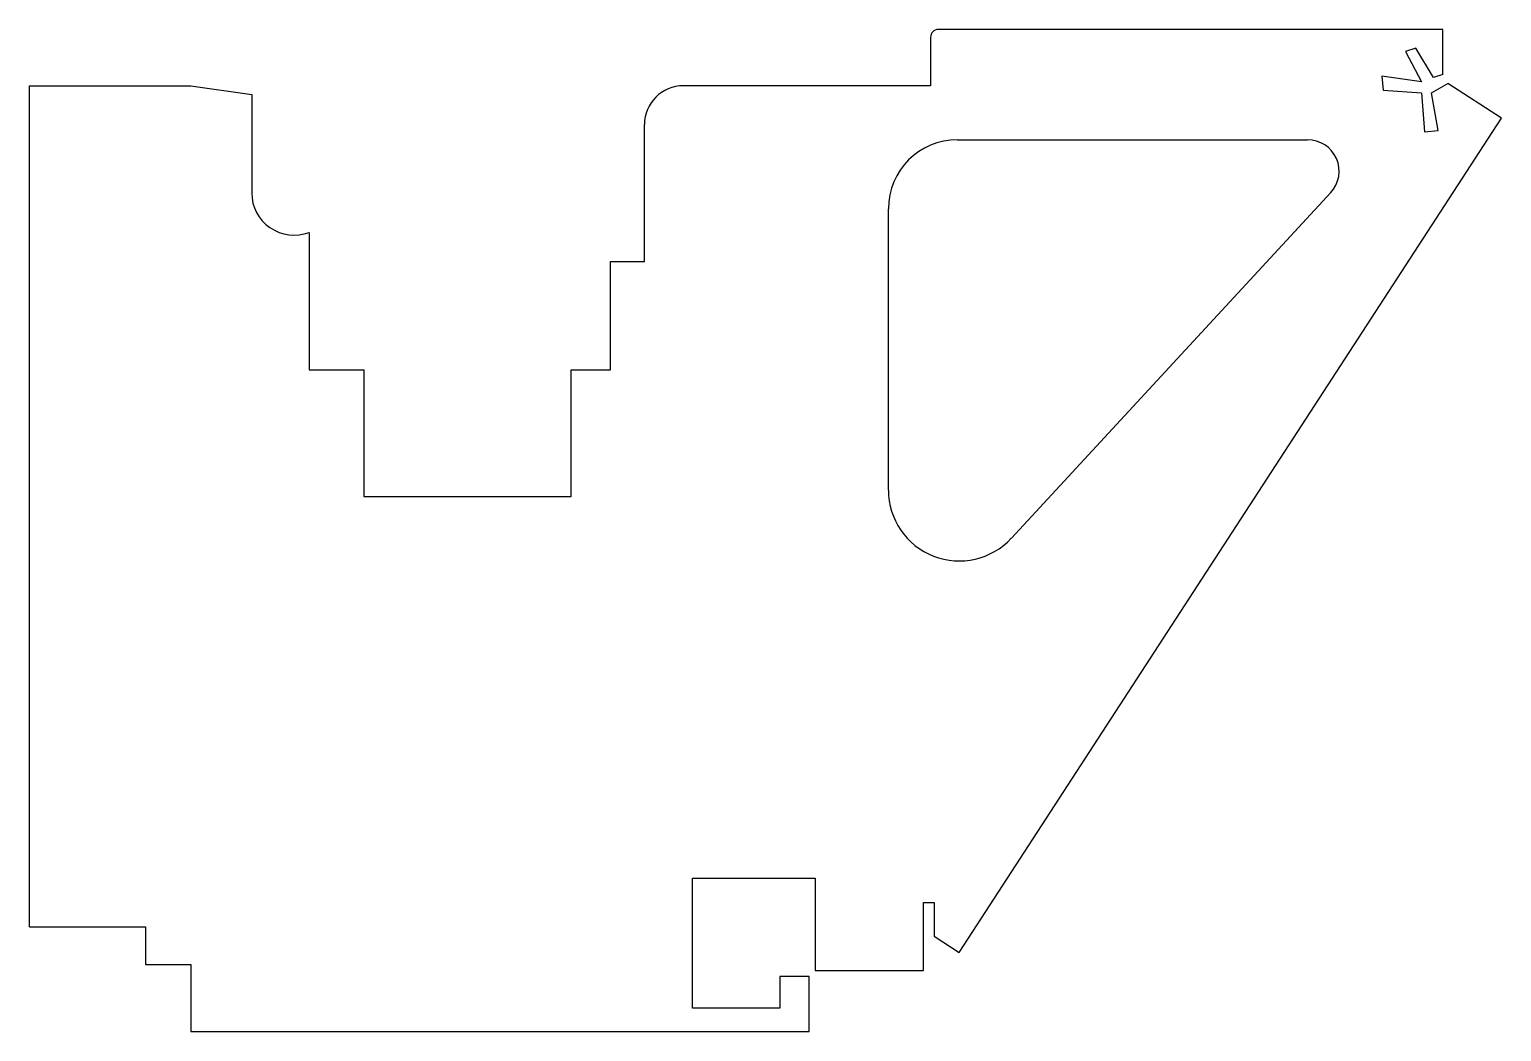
# Model space of a CAD drawing. Header units: millimetres. Extents: x 0 to 933, y 0 to 636.
import ezdxf

# ---------------------------------------------------------------- set-up
doc = ezdxf.new("R2010")
doc.units = ezdxf.units.MM

msp = doc.modelspace()

# ---------------------------------------------------------------- linework, layer by layer
at = {"color": 7, "linetype": 'Continuous'}
for p, q in [((896.03, 635.64), (576.18, 635.64)), ((896.03, 607.14), (896.03, 635.64)), ((571.18, 630.64), (571.18, 599.94)), ((878.9, 623.85), (872.28, 621.62)), ((872.28, 621.62), (882.45, 602.35)), ((889.93, 605.08), (878.9, 623.85)), ((896.03, 607.14), (889.93, 605.08)), ((0, 66.5), (0, 599.9)), ((0, 599.9), (102.4, 599.9)), ((102.4, 599.9), (140.9, 594.4)), ((571.18, 599.94), (414.53, 599.94)), ((882.45, 602.35), (857.16, 605.96)), ((857.16, 605.96), (858.12, 597.19)), ((888.7, 595.34), (899.18, 601.34)), ((933.16, 579.25), (899.18, 601.34)), ((140.9, 594.4), (140.9, 531.96)), ((858.12, 597.19), (882.45, 595.34)), ((882.45, 595.34), (884.41, 570.69)), ((892.98, 571.48), (888.7, 595.34)), ((589.25, 50.17), (933.16, 579.25)), ((389.84, 488.45), (389.84, 575.25)), ((884.41, 570.69), (892.98, 571.48)), ((588.25, 565.67), (810.19, 565.67)), ((824.87, 532.12), (622.41, 312.96)), ((544.49, 343.44), (544.49, 521.91)), ((177.21, 506.91), (177.21, 419.79)), ((368.43, 419.79), (368.43, 488.45)), ((368.43, 488.45), (389.84, 488.45)), ((177.21, 419.79), (211.91, 419.79)), ((211.91, 419.79), (211.91, 339.37)), ((343.33, 339.37), (343.33, 419.79)), ((343.33, 419.79), (368.43, 419.79)), ((211.91, 339.37), (343.33, 339.37)), ((420.22, 14.92), (420.22, 97.2)), ((420.22, 97.2), (498.1, 97.2)), ((498.1, 97.2), (498.1, 38.8)), ((566.8, 81.8), (573.45, 81.8)), ((566.8, 38.8), (566.8, 81.8)), ((573.45, 81.8), (573.45, 60.44)), ((0, 66.5), (73.56, 66.5)), ((73.56, 66.5), (73.56, 42.62)), ((573.45, 60.44), (589.25, 50.17)), ((73.56, 42.62), (102.4, 42.62)), ((102.4, 42.62), (102.4, 0)), ((498.1, 38.8), (566.8, 38.8)), ((494.3, 35), (475.66, 35)), ((475.66, 35), (475.66, 14.92)), ((494.3, 0), (494.3, 35)), ((475.66, 14.92), (420.22, 14.92)), ((102.4, 0), (494.3, 0))]:
    msp.add_line(p, q, dxfattribs=at)
for centre, radius, start, end in [((576.18, 630.64), 5, 90, 180), ((414.53, 575.25), 24.69, 90, 180), ((588.25, 521.91), 43.76, 90, 180), ((810.19, 545.68), 19.99, 317.26808, 90), ((167.7, 531.96), 26.8, 180, 290.78653), ((589.41, 343.44), 44.92, 180, 317.26808)]:
    msp.add_arc(centre, radius, start, end, dxfattribs=at)

doc.saveas('drawing.dxf')
